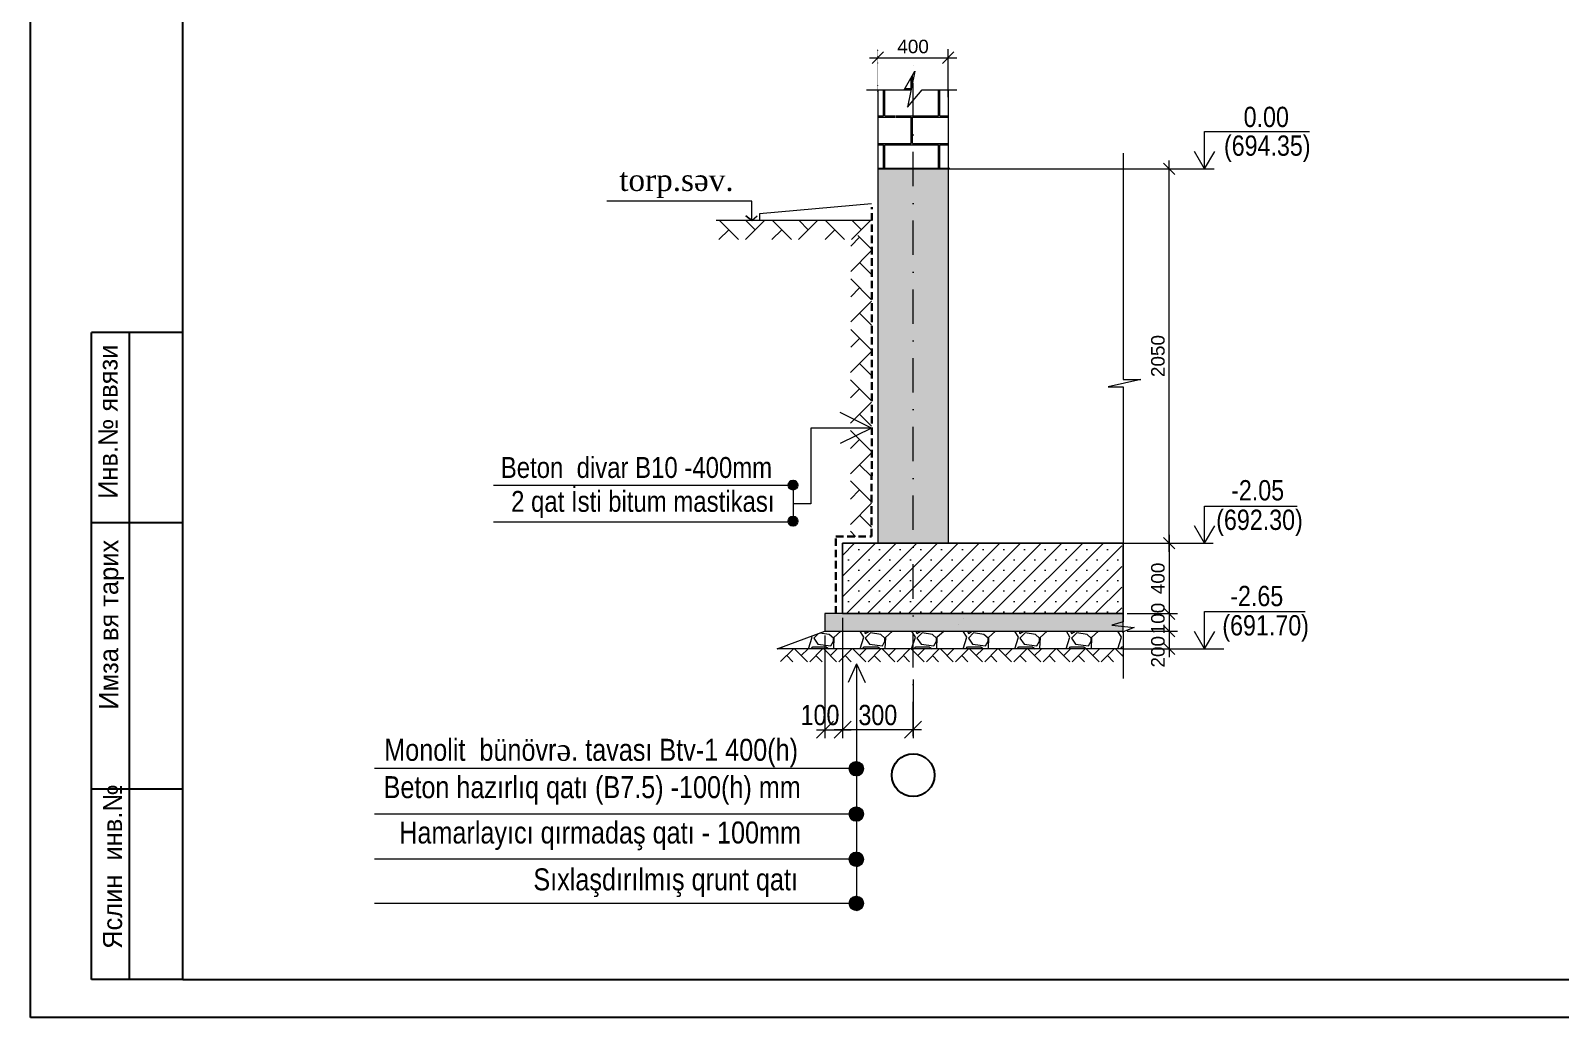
# Model space of a CAD drawing. Header units: millimetres. Extents: x 1321639 to 1366864, y -922319 to -736703.
# Drawn here: x 1321639 to 1344251, y -768653 to -754066 of the extents above; entities that cross this region are included whole.
import ezdxf

# ---------------------------------------------------------------- set-up
doc = ezdxf.new("R2010")
doc.units = ezdxf.units.MM
for name, pattern in [('006_PP_0101_AS_101_00$0$006_PP_0101_AS_102_00$0$006_PP_GRID_0101$0$006_TD-D_0101_AS_N101_00$0$TEČKOVANÁX2', [0.05001, 1e-05, -0.05]), ('DASHDOTX2', [50.8, 25.4, -12.7, 0, -12.7]), ('HIDDEN2', [4.7625, 3.175, -1.5875])]:
    doc.linetypes.add(name, pattern=pattern)
doc.layers.add('Layer2', color=7, linetype='Continuous', lineweight=13)
doc.layers.add('Х - диварлар.', color=31, linetype='Continuous', lineweight=25)
doc.styles.add('ARIAL', font='arial.ttf')
doc.styles.add('CP_ATTR', font='A3TI(LA).TTF')
doc.styles.add('style1', font='A3TI(LA).TTF', dxfattribs={"height": 200})
doc.styles.add('style6', font='ARIALN.TTF', dxfattribs={"height": 300})
doc.dimstyles.new('DIM_100', dxfattribs={"dimscale": 100, "dimtxt": 250, "dimasz": 2.5, "dimexe": 1.25, "dimexo": 0.625, "dimtad": 1, "dimdec": 0, "dimtxsty": 'style1', "dimblk": 'OBLIQUE', "dimcen": 2.5, "dimdle": 1.25, "dimclrd": 251, "dimclre": 251, "dimaunit": 1, "dimadec": 3, "dimazin": 0, "dimtfac": 1, "dimtdec": 0, "dimtmove": 1, "dimatfit": 3, "dimfxl": 1.25, "dimlwd": 5, "dimlwe": 5, "dimarcsym": 0})
doc.dimstyles.new('DIM_100 N', dxfattribs={"dimscale": 100, "dimtxt": 2.5, "dimasz": 1.7, "dimexe": 1.25, "dimexo": 0.625, "dimtad": 1, "dimdec": 0, "dimtxsty": 'style1', "dimblk": 'OBLIQUE', "dimcen": 2.5, "dimdle": 1.25, "dimclrd": 251, "dimclre": 251, "dimaunit": 1, "dimadec": 3, "dimazin": 0, "dimtfac": 1, "dimtdec": 0, "dimtmove": 1, "dimatfit": 3, "dimfxl": 1.25, "dimlwd": 5, "dimlwe": 5, "dimarcsym": 0})

# ---------------------------------------------------------------- blocks, each defined once
blk = doc.blocks.new('dfvdvbvrtb')
at = {"color": 1, "lineweight": 25}
blk.add_line((1482917, -146990), (1482917, -118590), dxfattribs=at)
at = {"color": 1, "lineweight": 25, "ltscale": 15}
blk.add_line((1484917, -146490), (1484917, -119089), dxfattribs=at)
at = {"lineweight": 25, "ltscale": 0.25}
for p, q in [((1483717, -146490), (1483717, -137990)), ((1484217, -146491), (1484217, -137990))]:
    blk.add_line(p, q, dxfattribs=at)
at = {"lineweight": 25}
for p, q in [((1484917, -137990), (1483717, -137990)), ((1484917, -140490), (1483719, -140490)), ((1484917, -143990), (1483719, -143990)), ((1484917, -146490), (1483717, -146490)), ((1523117, -146990), (1482917, -146990))]:
    blk.add_line(p, q, dxfattribs=at)
at = {"lineweight": 25, "ltscale": 15}
blk.add_line((1484917, -146490), (1522617, -146490), dxfattribs=at)
at = {"lineweight": 25, "char_height": 250, "width": 5959.93, "attachment_point": 1, "rotation": 90, "style": 'CP_ATTR'}
for s, insert in [('\\pt3143;Инв.№ явязи', (1483809, -140177)), ('\\pt3143;Имза вя тарих', (1483818, -142947)), ('\\pt3143;Яслин  инв.№', (1483868, -146089))]:
    blk.add_mtext(s, dxfattribs=dict(at, insert=insert))
blk = doc.blocks.new('_Oblique')
at = {"color": 0, "linetype": 'ByBlock', "lineweight": -2}
blk.add_line((-0.5, -0.5), (0.5, 0.5), dxfattribs=at)
blk = doc.blocks.new('*D73')
at = {"color": 251, "linetype": 'ByBlock', "lineweight": 5, "ltscale": 50, "transparency": 16777216}
blk.add_line((1338468, -761519), (1338468, -762809), dxfattribs=at)
at = {"color": 251, "linetype": '006_PP_0101_AS_101_00$0$006_PP_0101_AS_102_00$0$006_PP_GRID_0101$0$006_TD-D_0101_AS_N101_00$0$TEČKOVANÁX2', "lineweight": 5, "ltscale": 50, "transparency": 16777216}
blk.add_line((1337849, -761644), (1338593, -761644), dxfattribs=at)
at = {"color": 251, "lineweight": 5, "ltscale": 50, "transparency": 16777216}
blk.add_line((1337849, -762684), (1338593, -762684), dxfattribs=at)
at = {"layer": 'Defpoints', "color": 0, "lineweight": 15, "ltscale": 50, "transparency": 16777216}
for p in [(1337786, -761644), (1337786, -762684), (1338468, -762684)]:
    blk.add_point(p, dxfattribs=at)
at = {"color": 251, "lineweight": 5, "ltscale": 50, "transparency": 16777216, "xscale": 170, "yscale": 170, "zscale": 170}
for p, rotation in [((1338468, -761644), 90), ((1338468, -762684), 270)]:
    blk.add_blockref('_Oblique', p, dxfattribs=dict(at, rotation=rotation))
at = {"color": 0, "lineweight": 15, "ltscale": 50, "transparency": 16777216, "insert": (1338303, -762164), "char_height": 200, "attachment_point": 5, "rotation": 90, "style": 'style1'}
blk.add_mtext('{\\fArial|b0|i0|c238|p34;400}', dxfattribs=at)
blk = doc.blocks.new('*D74')
at = {"color": 251, "lineweight": 5, "ltscale": 15, "transparency": 16777216}
for p, q in [((1333641, -762747), (1333641, -764526)), ((1334683, -763659), (1334683, -764526))]:
    blk.add_line(p, q, dxfattribs=at)
at = {"color": 251, "linetype": 'ByBlock', "lineweight": 5, "ltscale": 15, "transparency": 16777216}
blk.add_line((1334808, -764401), (1333516, -764401), dxfattribs=at)
at = {"layer": 'Defpoints', "color": 0, "lineweight": 15, "ltscale": 15, "transparency": 16777216}
for p in [(1333641, -762684), (1334683, -763597), (1333641, -764401)]:
    blk.add_point(p, dxfattribs=at)
at = {"color": 251, "lineweight": 5, "ltscale": 15, "transparency": 16777216, "xscale": 250, "yscale": 250, "zscale": 250, "rotation": 180}
blk.add_blockref('_Oblique', (1333641, -764401), dxfattribs=at)
at = {"color": 251, "lineweight": 5, "ltscale": 15, "transparency": 16777216, "xscale": 250, "yscale": 250, "zscale": 250}
blk.add_blockref('_Oblique', (1334683, -764401), dxfattribs=at)
at = {"color": 0, "lineweight": 15, "ltscale": 15, "transparency": 16777216, "insert": (1334162, -764185), "char_height": 300, "attachment_point": 5, "style": 'style6'}
blk.add_mtext('{\\fArial Narrow|b0|i0|c238|p34;300}', dxfattribs=at)
blk = doc.blocks.new('*D75')
at = {"color": 251, "lineweight": 5, "ltscale": 15, "transparency": 16777216}
for p, q in [((1333641, -762747), (1333641, -764526)), ((1333381, -763007), (1333381, -764526))]:
    blk.add_line(p, q, dxfattribs=at)
at = {"color": 251, "linetype": 'ByBlock', "lineweight": 5, "ltscale": 15, "transparency": 16777216}
blk.add_line((1333256, -764401), (1333766, -764401), dxfattribs=at)
at = {"layer": 'Defpoints', "color": 0, "lineweight": 15, "ltscale": 15, "transparency": 16777216}
for p in [(1333641, -762684), (1333381, -762944), (1333641, -764401)]:
    blk.add_point(p, dxfattribs=at)
at = {"color": 251, "lineweight": 5, "ltscale": 15, "transparency": 16777216, "xscale": 250, "yscale": 250, "zscale": 250, "rotation": 180}
blk.add_blockref('_Oblique', (1333381, -764401), dxfattribs=at)
at = {"color": 251, "lineweight": 5, "ltscale": 15, "transparency": 16777216, "xscale": 250, "yscale": 250, "zscale": 250}
blk.add_blockref('_Oblique', (1333641, -764401), dxfattribs=at)
at = {"color": 0, "lineweight": 15, "ltscale": 15, "transparency": 16777216, "insert": (1333308, -764185), "char_height": 300, "attachment_point": 5, "style": 'style6'}
blk.add_mtext('{\\fArial Narrow|b0|i0|c238|p34;100}', dxfattribs=at)
blk = doc.blocks.new('*D49')
at = {"color": 251, "linetype": '006_PP_0101_AS_101_00$0$006_PP_0101_AS_102_00$0$006_PP_GRID_0101$0$006_TD-D_0101_AS_N101_00$0$TEČKOVANÁX2', "lineweight": 5, "ltscale": 50, "transparency": 16777216}
blk.add_line((1334163, -755000), (1334163, -754342), dxfattribs=at)
at = {"color": 251, "lineweight": 5, "ltscale": 50, "transparency": 16777216}
blk.add_line((1335203, -755050), (1335203, -754342), dxfattribs=at)
at = {"color": 251, "linetype": 'ByBlock', "lineweight": 5, "ltscale": 50, "transparency": 16777216}
blk.add_line((1334038, -754467), (1335328, -754467), dxfattribs=at)
at = {"layer": 'Defpoints', "color": 0, "lineweight": 30, "ltscale": 50, "transparency": 16777216}
for p in [(1335203, -754467), (1334163, -755062), (1335203, -755113)]:
    blk.add_point(p, dxfattribs=at)
at = {"color": 251, "lineweight": 5, "ltscale": 50, "transparency": 16777216, "xscale": 170, "yscale": 170, "zscale": 170, "rotation": 180}
blk.add_blockref('_Oblique', (1334163, -754467), dxfattribs=at)
at = {"color": 251, "lineweight": 5, "ltscale": 50, "transparency": 16777216, "xscale": 170, "yscale": 170, "zscale": 170}
blk.add_blockref('_Oblique', (1335203, -754467), dxfattribs=at)
at = {"color": 0, "lineweight": 15, "ltscale": 50, "transparency": 16777216, "insert": (1334683, -754302), "char_height": 200, "attachment_point": 5, "style": 'style1'}
blk.add_mtext('{\\fArial|b0|i0|c238|p34;400}', dxfattribs=at)
blk = doc.blocks.new('*D50')
at = {"color": 251, "linetype": '006_PP_0101_AS_101_00$0$006_PP_0101_AS_102_00$0$006_PP_GRID_0101$0$006_TD-D_0101_AS_N101_00$0$TEČKOVANÁX2', "lineweight": 5, "ltscale": 50, "transparency": 16777216}
blk.add_line((1337849, -762684), (1338593, -762684), dxfattribs=at)
at = {"color": 251, "linetype": 'ByBlock', "lineweight": 5, "ltscale": 50, "transparency": 16777216}
blk.add_line((1338468, -762559), (1338468, -763069), dxfattribs=at)
at = {"color": 251, "lineweight": 5, "ltscale": 50, "transparency": 16777216}
blk.add_line((1337849, -762944), (1338593, -762944), dxfattribs=at)
at = {"layer": 'Defpoints', "color": 0, "lineweight": 15, "ltscale": 50, "transparency": 16777216}
for p in [(1337786, -762684), (1337786, -762944), (1338468, -762944)]:
    blk.add_point(p, dxfattribs=at)
at = {"color": 251, "lineweight": 5, "ltscale": 50, "transparency": 16777216, "xscale": 170, "yscale": 170, "zscale": 170}
for p, rotation in [((1338468, -762684), 90), ((1338468, -762944), 270)]:
    blk.add_blockref('_Oblique', p, dxfattribs=dict(at, rotation=rotation))
at = {"color": 0, "lineweight": 15, "ltscale": 50, "transparency": 16777216, "insert": (1338303, -762757), "char_height": 200, "attachment_point": 5, "rotation": 90, "style": 'style1'}
blk.add_mtext('{\\fArial|b0|i0|c238|p34;100}', dxfattribs=at)
blk = doc.blocks.new('*D51')
at = {"color": 251, "lineweight": 5, "ltscale": 50, "transparency": 16777216}
blk.add_line((1337849, -756109), (1338593, -756109), dxfattribs=at)
at = {"color": 251, "linetype": 'ByBlock', "lineweight": 5, "ltscale": 50, "transparency": 16777216}
blk.add_line((1338468, -761769), (1338468, -755984), dxfattribs=at)
at = {"color": 251, "linetype": '006_PP_0101_AS_101_00$0$006_PP_0101_AS_102_00$0$006_PP_GRID_0101$0$006_TD-D_0101_AS_N101_00$0$TEČKOVANÁX2', "lineweight": 5, "ltscale": 50, "transparency": 16777216}
blk.add_line((1337849, -761644), (1338593, -761644), dxfattribs=at)
at = {"layer": 'Defpoints', "color": 0, "lineweight": 30, "ltscale": 50, "transparency": 16777216}
for p in [(1337786, -756109), (1338468, -756109), (1337786, -761644)]:
    blk.add_point(p, dxfattribs=at)
at = {"color": 251, "lineweight": 5, "ltscale": 50, "transparency": 16777216, "xscale": 170, "yscale": 170, "zscale": 170}
for p, rotation in [((1338468, -756109), 90), ((1338468, -761644), 270)]:
    blk.add_blockref('_Oblique', p, dxfattribs=dict(at, rotation=rotation))
at = {"color": 0, "lineweight": 15, "ltscale": 50, "transparency": 16777216, "insert": (1338303, -758877), "char_height": 200, "attachment_point": 5, "rotation": 90, "style": 'style1'}
blk.add_mtext('{\\fArial|b0|i0|c238|p34;2050}', dxfattribs=at)
blk = doc.blocks.new('*D309')
at = {"color": 251, "linetype": '006_PP_0101_AS_101_00$0$006_PP_0101_AS_102_00$0$006_PP_GRID_0101$0$006_TD-D_0101_AS_N101_00$0$TEČKOVANÁX2', "lineweight": 5, "ltscale": 50, "transparency": 16777216}
blk.add_line((1337849, -762944), (1338593, -762944), dxfattribs=at)
at = {"color": 251, "linetype": 'ByBlock', "lineweight": 5, "ltscale": 50, "transparency": 16777216}
blk.add_line((1338468, -762819), (1338468, -763329), dxfattribs=at)
at = {"color": 251, "lineweight": 5, "ltscale": 50, "transparency": 16777216}
blk.add_line((1337849, -763204), (1338593, -763204), dxfattribs=at)
at = {"layer": 'Defpoints', "color": 0, "lineweight": 15, "ltscale": 50, "transparency": 16777216}
for p in [(1337786, -762944), (1337786, -763204), (1338468, -763204)]:
    blk.add_point(p, dxfattribs=at)
at = {"color": 251, "lineweight": 5, "ltscale": 50, "transparency": 16777216, "xscale": 170, "yscale": 170, "zscale": 170}
for p, rotation in [((1338468, -762944), 90), ((1338468, -763204), 270)]:
    blk.add_blockref('_Oblique', p, dxfattribs=dict(at, rotation=rotation))
at = {"color": 0, "lineweight": 15, "ltscale": 50, "transparency": 16777216, "insert": (1338303, -763248), "char_height": 200, "attachment_point": 5, "rotation": 90, "style": 'style1'}
blk.add_mtext('{\\fArial|b0|i0|c238|p34;200}', dxfattribs=at)

msp = doc.modelspace()

# ---------------------------------------------------------------- hatches: boundary and pattern name
at = {"linetype": 'Continuous', "lineweight": 15}
h = msp.add_hatch(dxfattribs=at)
h.set_pattern_fill('AR-B816C', color=40, scale=2)
h.set_pattern_definition([(0, (365814.76, -50648.75), (406.4, 406.4), [793.75, -19.05]), (0, (365408.36, -50629.7), (406.4, 406.4), [793.75, -19.05]), (90, (365814.76, -50648.75), (-406.4, 406.4), [-425.45, 387.35]), (90, (365795.7, -50648.75), (-406.4, 406.4), [-425.45, 387.35])])
h.paths.add_polyline_path([(1335204.582, -754939.398), (1334815.233, -754939.398), (1334602.92, -755198.422), (1334709.076, -754667.996), (1334549.346, -754939.398), (1334424.582, -754939.398), (1334423.198, -756112.72), (1335203.198, -756112.72)])
h.paths.add_polyline_path([(1334409.177, -754939.398), (1334163.198, -754939.398), (1334163.198, -756112.72), (1334423.198, -756112.72)])
at = {"lineweight": 15}
h = msp.add_hatch(dxfattribs=at)
h.set_pattern_fill('AR-CONC')
h.set_pattern_definition([(50, (365814.76, -50648.75), (182.184669, -15.939086), [19.05, -209.55]), (355, (365814.76, -50648.75), (-35.24342, 191.056845), [15.24, -167.640584]), (100.451445, (365829.94, -50650.08), (146.941247, 175.117752), [16.19001, -178.090245]), (46.1842, (365814.76, -50597.95), (271.07904, -42.04233), [28.575, -314.325]), (96.635558, (365837.35, -50601.46), (237.404134, 247.426125), [24.28502, -267.13561]), (351.18415, (365814.76, -50597.95), (237.404134, 247.426125), [22.85997, -251.45973]), (21, (365840.16, -50610.65), (151.614391, -102.265198), [19.05, -209.55]), (326, (365840.16, -50610.65), (61.802028, 184.187966), [15.24, -167.64]), (71.451445, (365852.79, -50619.17), (213.41642, 81.92277), [16.19001, -178.089938]), (37.5, (365814.755, -50648.75), (3.0886033, 84.555039), [0, -165.608, 0, -170.18, 0, -168.275]), (7.5, (365814.755, -50648.75), (66.8196625, 100.180575), [0, -97.028, 0, -161.798, 0, -64.135]), (327.5, (365758.113, -50648.75), (135.590595, -5.728744), [0, -63.5, 0, -198.12, 0, -262.89]), (317.5, (365732.71, -50648.75), (148.129181, 25.426491), [0, -82.55, 0, -131.572, 0, -186.69])])
h.paths.add_polyline_path([(1335203.198, -756108.919), (1334682.365, -756108.919), (1334683.198, -761644.314), (1335203.198, -761644.314)])
h.paths.add_polyline_path([(1334683.198, -756108.919), (1334163.198, -756108.919), (1334163.198, -761644.314), (1334683.198, -761644.314)])
at = {"lineweight": 15, "ltscale": 15}
h = msp.add_hatch(dxfattribs=at)
h.set_pattern_fill('AR-HBONE', color=256, scale=2.73, style=0)
h.set_pattern_definition([(45, (-418884.22, -1067090.47), (4e-14, 392.257587), [832.104, -277.368]), (135, (-418688.1, -1066894.34), (4e-14, 392.257587), [832.104, -277.368])])
h.paths.add_polyline_path([(1331803.21, -756873.515), (1331803.143, -757155.757), (1334070.301, -757155.757), (1334070.368, -756873.515)])
h = msp.add_hatch(dxfattribs=at)
h.set_pattern_fill('AR-HBONE', color=256, scale=2.6, angle=-90, style=0)
h.set_pattern_definition([(315, (5127584.66, -568463.74), (373.578655, -1e-13), [792.48, -264.16]), (45, (5127771.44, -568650.53), (373.578655, -1e-13), [792.48, -264.16])])
edge = h.paths.add_edge_path()
edge.add_line((1334067.387, -757094.522), (1333763.437, -757094.647))
edge.add_line((1333763.437, -756994.959), (1333757.221, -761541.976))
edge.add_line((1333757.221, -761541.976), (1334070.329, -761541.885))
edge.add_line((1334070.329, -761541.885), (1334070.165, -756874.376))
at = {"ltscale": 15}
h = msp.add_hatch(color=7, dxfattribs=at)
h.dxf.hatch_style = 1
h.paths.add_polyline_path([(1332976.139, -760784.635), (1332908.584, -760784.635), (1332908.584, -760852.19, 0.414213562)], flags=17)
h.paths.add_polyline_path([(1332841.029, -760784.635, 0.414213562), (1332908.584, -760852.19), (1332908.584, -760784.635), (1332976.139, -760784.635, 1)])
h = msp.add_hatch(color=7, dxfattribs=at)
h.dxf.hatch_style = 1
h.paths.add_polyline_path([(1332976.139, -761317.925), (1332908.584, -761317.925), (1332908.584, -761385.48, 0.414213562)], flags=17)
h.paths.add_polyline_path([(1332841.029, -761317.925, 0.414213562), (1332908.584, -761385.48), (1332908.584, -761317.925), (1332976.139, -761317.925, 1)])
at = {"linetype": 'Continuous', "lineweight": 15}
h = msp.add_hatch(dxfattribs=at)
h.set_pattern_fill('SACNCR', color=40, scale=91)
h.set_pattern_definition([(45, (-415190.68, -1070026.78), (-153.22562, 153.22562), []), (45, (-415037.45, -1070026.78), (-153.22562, 153.22562), [0, -216.69375])])
h.paths.add_polyline_path([(1337767.279, -761644.314), (1334683.198, -761644.314), (1334683.198, -762684.314), (1337767.279, -762684.314)])
h.paths.add_polyline_path([(1334683.198, -761644.314), (1333640.543, -761644.314), (1333640.543, -762684.314), (1334683.198, -762684.314)])
at = {"lineweight": 15, "ltscale": 5}
h = msp.add_hatch(dxfattribs=at)
h.set_pattern_fill('AR-CONC')
h.set_pattern_definition([(50, (-8320.95, -1005382.5), (182.184669, -15.939086), [19.05, -209.55]), (355, (-8320.95, -1005382.5), (-35.243421, 191.056845), [15.24, -167.640584]), (100.451445, (-8305.77, -1005383.82), (146.941247, 175.117752), [16.19001, -178.090245]), (46.1842, (-8320.95, -1005331.7), (271.07904, -42.042328), [28.575, -314.325]), (96.635558, (-8298.36, -1005335.2), (237.404134, 247.426125), [24.285023, -267.13561]), (351.18415, (-8320.95, -1005331.7), (237.404134, 247.426125), [22.859967, -251.45973]), (21, (-8295.55, -1005344.4), (151.614391, -102.265198), [19.05, -209.55]), (326, (-8295.55, -1005344.4), (61.802028, 184.187966), [15.24, -167.64]), (71.451445, (-8282.92, -1005352.92), (213.41642, 81.92277), [16.19001, -178.089938]), (37.5, (-8320.95, -1005382.494), (3.0886033, 84.555039), [0, -165.608, 0, -170.18, 0, -168.275]), (7.5, (-8320.95, -1005382.49), (66.8196625, 100.180575), [0, -97.028, 0, -161.798, 0, -64.135]), (327.5, (-8377.59, -1005382.494), (135.590595, -5.728744), [0, -63.5, 0, -198.12, 0, -262.89]), (317.5, (-8402.99, -1005382.5), (148.129181, 25.426491), [0, -82.55, 0, -131.572, 0, -186.69])])
h.paths.add_polyline_path([(1333380.543, -762944.314), (1337786.17, -762944.314), (1337786.17, -762684.314), (1333380.543, -762684.314)])
at = {"lineweight": 15, "ltscale": 15}
h = msp.add_hatch(dxfattribs=at)
h.set_pattern_fill('GRAVEL', color=40, scale=30)
h.paths.add_polyline_path([(1337786.17, -762944.314), (1333380.543, -762944.314), (1332676.112, -763204.314), (1337786.17, -763204.314)])
h = msp.add_hatch(dxfattribs=at)
h.set_pattern_fill('AR-HBONE', color=256, scale=1.5, style=0)
h.set_pattern_definition([(45, (-9266.32, -1003616.07), (2e-14, 215.526147), [457.2, -152.4]), (135, (-9158.56, -1003508.31), (2e-14, 215.526147), [457.2, -152.4])])
h.paths.add_polyline_path([(1332725.389, -763395.247), (1337786.14, -763395.247), (1337786.151, -763210.769), (1332729.531, -763204.314)])
h = msp.add_hatch(dxfattribs=at)
h.set_pattern_fill('ANSI36', color=256, scale=1.3)
h.set_pattern_definition([(45, (1310081.7075, 3267130.108), (2.1889374295, 8.026103908), [10.31875, -2.06375, 0, -2.06375])])
h.paths.add_polyline_path([(1333737.608, -764977.564, -0.414329655), (1333843.855, -764871.359), (1333843.771, -765083.768, -0.41409748)])
h.paths.add_polyline_path([(1333843.855, -764871.359, -0.41409748), (1333950.017, -764977.564, -0.414329655), (1333843.771, -765083.768)])
h = msp.add_hatch(dxfattribs=at)
h.set_pattern_fill('ANSI36', color=256, scale=1.3)
h.set_pattern_definition([(45, (1310081.9207, 3266460.0635), (2.1889374295, 8.026103908), [10.31875, -2.06375, 0, -2.06375])])
h.paths.add_polyline_path([(1333737.285, -765647.608, -0.414329655), (1333843.532, -765541.404), (1333843.448, -765753.813, -0.41409748)])
h.paths.add_polyline_path([(1333843.532, -765541.404, -0.41409748), (1333949.695, -765647.608, -0.414329655), (1333843.448, -765753.813)])
h = msp.add_hatch(dxfattribs=at)
h.set_pattern_fill('ANSI36', color=256, scale=1.3)
h.set_pattern_definition([(45, (1310081.6918, 3265792.079), (2.1889374295, 8.026103908), [10.31875, -2.06375, 0, -2.06375])])
h.paths.add_polyline_path([(1333737.514, -766315.593, -0.414329655), (1333843.761, -766209.388), (1333843.677, -766421.797, -0.41409748)])
h.paths.add_polyline_path([(1333843.761, -766209.388, -0.41409748), (1333949.924, -766315.593, -0.414329655), (1333843.677, -766421.797)])
h = msp.add_hatch(dxfattribs=at)
h.set_pattern_fill('ANSI36', color=256, scale=1.3)
h.set_pattern_definition([(45, (1310081.6918, 3265140.033), (2.1889374295, 8.026103908), [10.31875, -2.06375, 0, -2.06375])])
h.paths.add_polyline_path([(1333737.514, -766967.639, -0.414329655), (1333843.761, -766861.434), (1333843.677, -767073.843, -0.41409748)])
h.paths.add_polyline_path([(1333843.761, -766861.434, -0.41409748), (1333949.924, -766967.639, -0.414329655), (1333843.677, -767073.843)])

# ---------------------------------------------------------------- linework, layer by layer
at = {"color": 252, "linetype": 'DASHDOTX2', "lineweight": 13, "ltscale": 20, "true_color": 0xa97986}
msp.add_line((1334683.198, -764495.761), (1334683.198, -754467.028), dxfattribs=at)
at = {"color": 7, "lineweight": 15, "ltscale": 5}
for p, q in [((1334163.198, -754939.398), (1334163.198, -761644.314)), ((1335203.198, -754939.398), (1335203.198, -761644.314)), ((1337559.089, -756108.919), (1339133.864, -756108.919)), ((1336455.196, -761644.314), (1339117.479, -761644.314)), ((1335361.896, -762848.762), (1335361.896, -762848.762)), ((1335422.941, -762761.205), (1335422.941, -762761.205)), ((1337786.17, -763204.314), (1339276.038, -763204.314))]:
    msp.add_line(p, q, dxfattribs=at)
at = {"color": 0, "lineweight": 5, "ltscale": 15}
for p, q in [((1338993.138, -755558.489), (1340540.563, -755558.489)), ((1338993.138, -756108.919), (1338842.678, -755852.829)), ((1338993.138, -756108.919), (1339143.599, -755852.829)), ((1338993.138, -761093.884), (1340360.715, -761093.884)), ((1338993.138, -761644.314), (1338842.678, -761388.224)), ((1338993.138, -761644.314), (1339143.599, -761388.224)), ((1338993.138, -762653.884), (1340480.147, -762653.884)), ((1338993.138, -763204.314), (1338842.678, -762948.224)), ((1338993.138, -763204.314), (1339143.599, -762948.224))]:
    msp.add_line(p, q, dxfattribs=at)
at = {"ltscale": 15}
msp.add_line((1335225.496, -756108.919), (1334163.198, -756108.919), dxfattribs=at)
at = {"color": 0, "lineweight": 20, "ltscale": 0.5}
for p, q in [((1332297.481, -756587.853), (1330158.89, -756587.853)), ((1332297.481, -756872.629), (1332297.481, -756587.853)), ((1334067.7, -756627.999), (1332412.769, -756774.179)), ((1332412.769, -756774.179), (1332412.769, -756872.629)), ((1334070.329, -756874.376), (1331770.59, -756872.629))]:
    msp.add_line(p, q, dxfattribs=at)
at = {"color": 62, "lineweight": 15, "ltscale": 15}
for p, q in [((1334070.329, -759940.775), (1333604.214, -759713.33)), ((1334070.329, -759940.775), (1333604.214, -760168.22)), ((1328480.135, -760784.635), (1332908.584, -760784.635)), ((1332908.584, -760784.635), (1332908.584, -761326.964)), ((1328480.135, -761326.964), (1332908.584, -761326.964)), ((1333848.841, -763425.02), (1333723.259, -763702.336)), ((1333848.841, -763425.02), (1333846.84, -766242.143)), ((1333848.841, -763425.02), (1333974.423, -763702.336)), ((1333737.553, -764971.593), (1326720.896, -764971.593)), ((1333847.758, -764977.877), (1333847.758, -765545.177)), ((1333737.553, -765647.608), (1326720.896, -765647.608)), ((1333737.553, -766315.593), (1326720.896, -766315.593)), ((1333847.758, -766967.716), (1326720.896, -766967.639))]:
    msp.add_line(p, q, dxfattribs=at)
at = {"linetype": 'Continuous', "lineweight": 15}
for p, q in [((1332676.112, -763204.314), (1333380.543, -762944.314)), ((1337786.159, -763204.314), (1332676.112, -763204.314))]:
    msp.add_line(p, q, dxfattribs=at)
at = {"color": 0, "linetype": 'ByBlock', "lineweight": 0, "ltscale": 25}
msp.add_line((1333847.758, -765526.229), (1333847.758, -766967.639), dxfattribs=at)
at = {"color": 7, "lineweight": 15, "ltscale": 5}
for points in [[(1333995.815, -754939.398), (1334549.346, -754939.398), (1334709.076, -754667.996), (1334602.92, -755198.422), (1334815.233, -754939.398), (1335332.175, -754939.398)], [(1337786.17, -762208.387), (1337786.17, -762684.314), (1333640.543, -762684.314), (1333640.543, -761644.314), (1337786.17, -761644.314), (1337786.17, -762062.393)]]:
    msp.add_lwpolyline(points, dxfattribs=at)
at = {"color": 0, "lineweight": 5, "ltscale": 15}
for points in [[(1338993.138, -756108.919), (1338993.138, -755558.489)], [(1338993.138, -761644.314), (1338993.138, -761093.884)], [(1338993.138, -763204.314), (1338993.138, -762653.884)]]:
    msp.add_lwpolyline(points, dxfattribs=at)
at = {"color": 4, "lineweight": 15}
msp.add_lwpolyline([(1337786.17, -755878.769), (1337786.17, -759221.73), (1338051.784, -759221.73), (1337565.865, -759331.879), (1337786.17, -759331.879), (1337786.17, -762806.312), (1337623.354, -762853.962), (1337949.025, -762891.511), (1337786.17, -762952.306), (1337786.136, -763642.394)], dxfattribs=at)
at = {"color": 62, "lineweight": 15, "ltscale": 15}
for points in [[(1335225.496, -756108.919), (1337786.17, -756108.919)], [(1334070.329, -759940.775), (1333170.547, -759940.775), (1333170.547, -761062.386), (1332908.584, -761062.386)]]:
    msp.add_lwpolyline(points, dxfattribs=at)
at = {"color": 6, "linetype": 'HIDDEN2', "lineweight": 30, "ltscale": 35}
msp.add_lwpolyline([(1333542.176, -762684.314), (1333542.176, -761541.976), (1334070.329, -761541.976), (1334074.277, -756673.885)], dxfattribs=at)
at = {"color": 7, "lineweight": 15, "ltscale": 5}
for points in [[(1333640.543, -762684.314), (1337786.337, -762684.314), (1337786.337, -761644.314), (1333640.543, -761644.314)], [(1333380.543, -762944.314), (1337786.17, -762944.314), (1337786.17, -762684.314), (1333380.543, -762684.314)]]:
    msp.add_lwpolyline(points, close=True, dxfattribs=at)
at = {"color": 7, "ltscale": 15}
for centre in [(1332908.584, -760784.635), (1332908.584, -761317.925)]:
    msp.add_circle(centre, 67.555, dxfattribs=at)
at = {"color": 0, "lineweight": 0}
for centre in [(1333843.813, -764977.564), (1333843.758, -765647.608), (1333843.758, -766315.593), (1333843.758, -766967.639)]:
    msp.add_circle(centre, 106.205, dxfattribs=at)
msp.add_circle((1334683.198, -765071.783), 316.023)
at = {"layer": 'Layer2', "color": 0}
for p, q in [((1332297.481, -756872.629), (1332212.763, -756803.332)), ((1332212.763, -756803.332), (1332297.481, -756872.629)), ((1332297.481, -756872.629), (1332380.69, -756805.307))]:
    msp.add_line(p, q, dxfattribs=at)

# ---------------------------------------------------------------- block references
at = {"color": 0, "xscale": 1.124999992691796, "yscale": 1.124999992691796, "zscale": 1.124999992691796}
msp.add_blockref('dfvdvbvrtb', (-346642.732, -603289.399), dxfattribs=at)

# ---------------------------------------------------------------- texts
at = {"color": 0, "lineweight": 5, "ltscale": 15, "char_height": 300, "attachment_point": 1, "style": 'style6'}
for s, insert in [('{\\fArial Narrow|b0|i0|c238|p34;0.00}', (1339569.364, -755191.743)), ('{\\fArial Narrow|b0|i0|c238|p34;-2.05}', (1339384.401, -760710.898)), ('{\\fArial Narrow|b0|i0|c238|p34;-2.65}', (1339371.44, -762274.017))]:
    msp.add_mtext_dynamic_manual_height_columns(s, width=826.33978, gutter_width=1000, heights=[0], dxfattribs=dict(at, insert=insert))
at = {"color": 1, "lineweight": 5, "ltscale": 15, "char_height": 300, "attachment_point": 1, "style": 'style6'}
for s, insert in [('{\\fArial Narrow|b0|i0|c238|p34;(694.35)}', (1339278.565, -755616.018)), ('{\\fArial Narrow|b0|i0|c238|p34;(692.30)}', (1339163.842, -761147.347)), ('{\\fArial Narrow|b0|i0|c238|p34;(691.70)}', (1339254.356, -762707.347))]:
    msp.add_mtext_dynamic_manual_height_columns(s, width=826.33978, gutter_width=1000, heights=[0], dxfattribs=dict(at, insert=insert))
at = {"color": 0, "linetype": 'ByBlock', "lineweight": 0, "ltscale": 10, "attachment_point": 4, "style": 'style6'}
for s, insert, char_height, width in [('{\\fArial Narrow|b0|i0|c238|p34;     Beton  divar B10 -400mm}', (1328097.432, -760526.351), 308.75, 15301.27387), ('{\\fArial Narrow|b0|i0|c238|p34;2} {\\fArial Narrow|b0|i0|c238|p34;qat İsti bitum mastikası  }', (1328741.626, -761071.717), 308.75, 9577.64961), ('{\\fArial Narrow|b0|i0|c238|p34;Monolit  bünövr\\fTimes New Roman|b0|i0|c238|p18;ə\\fArial Narrow|b0|i0|c238|p34;. tavası Btv-1 400(h)}', (1326866.41, -764746.6), 325, 10081.73643), (' {\\fArial Narrow|b0|i0|c238|p34;\\H0.83333x;Beton hazırlıq qatı \\fArial Narrow|b0|i0|c204|p34;(B\\fArial Narrow|b0|i0|c238|p34;7.5\\fArial Narrow|b0|i0|c204|p34;)\\fArial Narrow|b0|i0|c238|p34; \\fArial Narrow|b0|i0|c204|p34;-\\fArial Narrow|b0|i0|c238|p34;100\\fArial Narrow|b0|i0|c204|p34;(h) mm}', (1326732.608, -765298.544), 390, 10081.73643), ('{\\fArial Narrow|b0|i0|c238|p34;Hamarlayıcı qırmadaş qatı - 100mm}', (1327088.565, -765970.124), 325, 6611.43485), ('{\\fArial Narrow|b0|i0|c238|p34; \\H0.83333x;Sıxlaşdırılmış qrunt qatı} ', (1328946.579, -766662.336), 390, 10081.73643)]:
    msp.add_mtext(s, dxfattribs=dict(at, insert=insert, char_height=char_height, width=width))
at = {"layer": 'Х - диварлар.', "color": 0, "insert": (1331185.244, -756326.598), "char_height": 325, "attachment_point": 5, "style": 'ARIAL'}
msp.add_mtext('{\\fTimes New Roman|b0|i0|c0|p18;torp.\\fTimes New Roman|b0|i0|c238|p18;səv.}', dxfattribs=at)

# ---------------------------------------------------------------- dimensions: what is measured, and where the dimension line sits
at = {"color": 7, "lineweight": 15, "ltscale": 50}
dim = msp.add_linear_dim(base=(1335203.198, -754467.028), p1=(1334163.198, -755062.475), p2=(1335203.198, -755112.945), text='{\\fArial|b0|i0|c238|p34;400}', dimstyle='DIM_100 N', override={"dimlfac": 0.5}, dxfattribs=at)
dim.commit()
dim.dimension.update_dxf_attribs({"geometry": '*D49', "text_midpoint": (1334683.198, -754467.028), "dimtype": 160})
dim = msp.add_linear_dim(base=(1338467.526, -756108.919), p1=(1337786.337, -761644.314), p2=(1337786.17, -756108.919), angle=90, text='{\\fArial|b0|i0|c238|p34;2050}', dimstyle='DIM_100 N', override={"dimlfac": 0.5}, dxfattribs=at)
dim.commit()
dim.dimension.update_dxf_attribs({"geometry": '*D51', "text_midpoint": (1338302.911, -758876.616)})
for base, p1, p2, text, picture, middle in [((1338467.526, -762684.314), (1337786.337, -761644.314), (1337786.17, -762684.314), '{\\fArial|b0|i0|c238|p34;400}', '*D73', (1338467.526, -762164.314)), ((1338467.526, -762944.314), (1337786.17, -762684.314), (1337786.17, -762944.314), '{\\fArial|b0|i0|c238|p34;100}', '*D50', (1338467.526, -762757.146)), ((1338467.526, -763204.314), (1337786.17, -762944.314), (1337786.17, -763204.314), '{\\fArial|b0|i0|c238|p34;200}', '*D309', (1338467.526, -763248.4))]:
    dim = msp.add_linear_dim(base=base, p1=p1, p2=p2, angle=90, text=text, dimstyle='DIM_100 N', override={"dimlfac": 0.5}, dxfattribs=at)
    dim.commit()
    dim.dimension.update_dxf_attribs({"geometry": picture, "text_midpoint": middle, "dimtype": 160})
at = {"color": 7, "lineweight": 15, "ltscale": 15}
dim = msp.add_linear_dim(base=(1333640.543, -764400.735), p1=(1333380.543, -762944.314), p2=(1333640.543, -762684.314), text='{\\fArial Narrow|b0|i0|c238|p34;100}', dimstyle='DIM_100', override={"dimlfac": 0.5, "dimtxsty": 'style6'}, dxfattribs=at)
dim.commit()
dim.dimension.update_dxf_attribs({"geometry": '*D75', "text_midpoint": (1333307.578, -764400.735), "dimtype": 160})
dim = msp.add_linear_dim(base=(1333640.543, -764400.735), p1=(1334683.198, -763596.76), p2=(1333640.543, -762684.314), text='{\\fArial Narrow|b0|i0|c238|p34;300}', dimstyle='DIM_100', override={"dimlfac": 0.5, "dimtxsty": 'style6'}, dxfattribs=at)
dim.commit()
dim.dimension.update_dxf_attribs({"geometry": '*D74', "text_midpoint": (1334161.871, -764185.063)})

doc.saveas('drawing.dxf')
